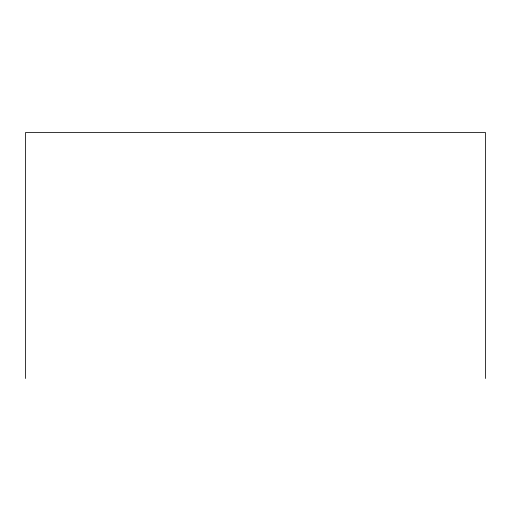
<?xml version="1.0" encoding="UTF-8"?>
<svg xmlns="http://www.w3.org/2000/svg" width="511" height="511" viewBox="0 0 511 511"><rect width="100%" height="100%" fill="white"/><g stroke="black" fill="none" stroke-linecap="round" stroke-linejoin="round"><path stroke-width="0.77" d="M485.45 378.491L485.45 132.509L25.55 132.509L25.55 378.491"/></g></svg>
